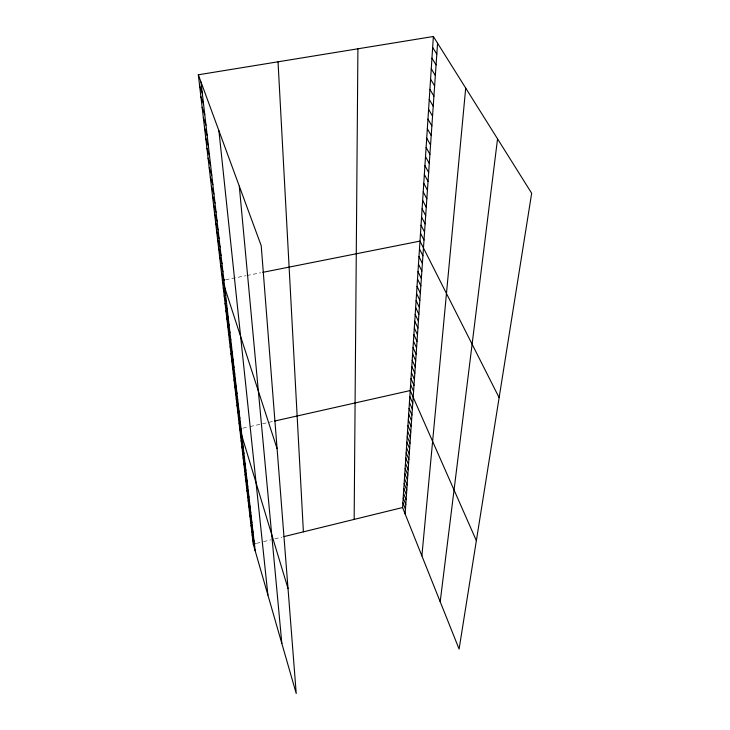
<?xml version="1.0" encoding="UTF-8"?>
<svg xmlns="http://www.w3.org/2000/svg" width="730" height="730" viewBox="0 0 730 730"><rect width="100%" height="100%" fill="white"/><g stroke="black" fill="none" stroke-linecap="round" stroke-linejoin="round"><path stroke-width="0.55" stroke-dasharray="3.65 2.74" d="M256.349 543.375L260.473 542.372M263.557 541.614L270.748 539.853M274.845 538.84L282.008 537.088M242.862 428.181L248.036 427.013M250.089 426.557L272.691 421.475M225.597 279.745L245.855 275.712M246.923 275.502L260.701 272.764"/><path stroke-width="1.09" d="M354.159 519.404L357.91 48.791M433.365 36.5L531.668 193.258L459.097 649.07L402.577 507.533L433.365 36.5L198.332 74.788L253.255 544.133L296.225 693.5L261.221 245.745L198.332 74.788M405.132 513.929L437.571 43.207M421.885 555.886L465.704 88.056M440.199 601.748L497.55 138.846M253.255 544.133L255.317 543.631M284.052 536.587L402.577 507.533M274.736 421.018L410.224 390.559L476.361 540.647M224.53 279.955L222.385 280.384L277.081 448.64M262.809 272.345L419.987 241.11L499.128 397.649M432.653 47.423L436.814 54.148M431.95 58.172L436.075 64.915M431.257 68.739L435.345 75.5M430.572 79.141L434.624 85.912M429.906 89.37L433.921 96.15M429.249 99.435L433.228 106.233M428.601 109.345L432.543 116.152M427.962 119.09L431.868 125.916M427.342 128.69L431.202 135.525M426.721 138.143L430.554 144.978M426.11 147.451L429.915 154.295M425.517 156.612L429.276 163.465M424.924 165.637L428.656 172.49M424.34 174.525L428.045 181.387M423.774 183.285L427.442 190.147M423.208 191.917L426.849 198.779M422.652 200.412L426.265 207.274M422.104 208.789L425.681 215.651M421.566 217.047L425.115 223.909M421.027 225.187L424.559 232.049M420.507 233.208L424.002 240.07M419.485 248.912L422.916 255.765M418.974 256.595L422.387 263.448M418.482 264.178L421.867 271.022M417.998 271.651L421.356 278.495M417.514 279.024L420.845 285.868M417.04 286.306L420.343 293.132M416.565 293.478L419.85 300.304M416.109 300.559L419.367 307.376M415.653 307.54L418.883 314.356M415.197 314.438L418.409 321.237M414.759 321.237L417.943 328.035M414.312 327.952L417.478 334.741M413.883 334.577L417.022 341.357M413.454 341.12L416.575 347.891M413.034 347.58L416.127 354.342M412.614 353.95L415.689 360.702M412.204 360.246L415.26 366.989M411.802 366.46L414.832 373.194M411.401 372.601L414.403 379.317M410.999 378.66L413.992 385.376M410.607 384.646L413.582 391.344M409.831 396.582L412.76 403.252M409.439 402.522L412.35 409.183M409.055 408.389L411.948 415.041M408.681 414.184L411.547 420.827M408.307 419.914L411.154 426.539M407.933 425.572L410.762 432.187M407.568 431.156L410.379 437.763M407.212 436.677L410.005 443.265M406.856 442.134L409.621 448.704M406.5 447.517L409.256 454.087M406.154 452.846L408.891 459.398M405.807 458.112L408.526 464.645M405.469 463.313L408.17 469.837M405.132 468.45L407.815 474.965M404.803 473.533L407.468 480.03M404.475 478.561L407.121 485.039M404.146 483.525L406.783 489.994M403.827 488.443L406.446 494.885M403.507 493.298L406.108 499.731M403.197 498.097L405.78 504.512M402.887 502.842L405.451 509.248M199.618 85.83L202.283 93.112M200.887 96.688L203.533 103.979M202.137 107.356L204.774 114.665M203.369 117.849L205.988 125.168M204.573 128.161L207.174 135.488M205.76 138.308L208.351 145.644M206.928 148.281L209.501 155.627M208.077 158.1L210.642 165.445M209.209 167.754L211.755 175.109M210.322 177.253L212.859 184.608M211.417 186.597L213.936 193.961M212.485 195.795L215.003 203.159M213.552 204.856L216.043 212.22M214.593 213.771L217.075 221.135M215.624 222.54L218.088 229.913M216.627 231.191L219.091 238.555M217.622 239.696L220.077 247.059M218.608 248.081L221.044 255.436M219.575 256.339L221.993 263.694M220.524 264.47L222.933 271.815M221.464 272.482L223.864 279.827M223.298 288.158L225.67 295.495M224.192 295.832L226.555 303.151M225.077 303.388L227.431 310.706M225.953 310.843L228.289 318.143M226.811 318.189L229.138 325.48M227.66 325.425L229.977 332.716M228.499 332.57L230.799 339.851M229.32 339.614L231.611 346.878M230.132 346.558L232.414 353.813M230.936 353.411L233.208 360.656M231.72 360.164L233.983 367.4M232.505 366.834L234.75 374.061M233.271 373.413L235.516 380.622M234.038 379.901L236.264 387.101M234.786 386.307L237.004 393.497M235.525 392.63L237.724 399.803M236.255 398.863L238.445 406.026M236.976 405.022L239.157 412.167M237.688 411.099L239.86 418.235M238.391 417.104L240.553 424.221M239.084 423.026L241.238 430.134M239.768 428.875L288.022 588.535M240.462 434.825L242.597 441.905M241.146 440.701L243.273 447.764M241.831 446.495L243.939 453.54M242.497 452.226L244.605 459.252M243.163 457.874L245.253 464.891M243.811 463.459L245.891 470.458M244.459 468.97L246.53 475.951M245.098 474.418L247.16 481.38M245.727 479.792L247.78 486.746M246.348 485.103L248.392 492.038M246.959 490.35L248.994 497.267M247.57 495.533L249.596 502.441M248.163 500.661L250.18 507.542M248.757 505.717L250.764 512.588M249.341 510.726L251.339 517.57M249.925 515.663L251.914 522.498M250.49 520.545L252.47 527.361M251.056 525.372L253.027 532.17M251.613 530.144L253.575 536.924M252.169 534.862L254.122 541.623M252.717 539.525L254.66 546.268M200.996 82.052L255.19 550.867M218.918 130.761L267.91 595.069M239.294 186.141L281.835 643.477M278.03 61.804L303.397 531.851"/></g></svg>
